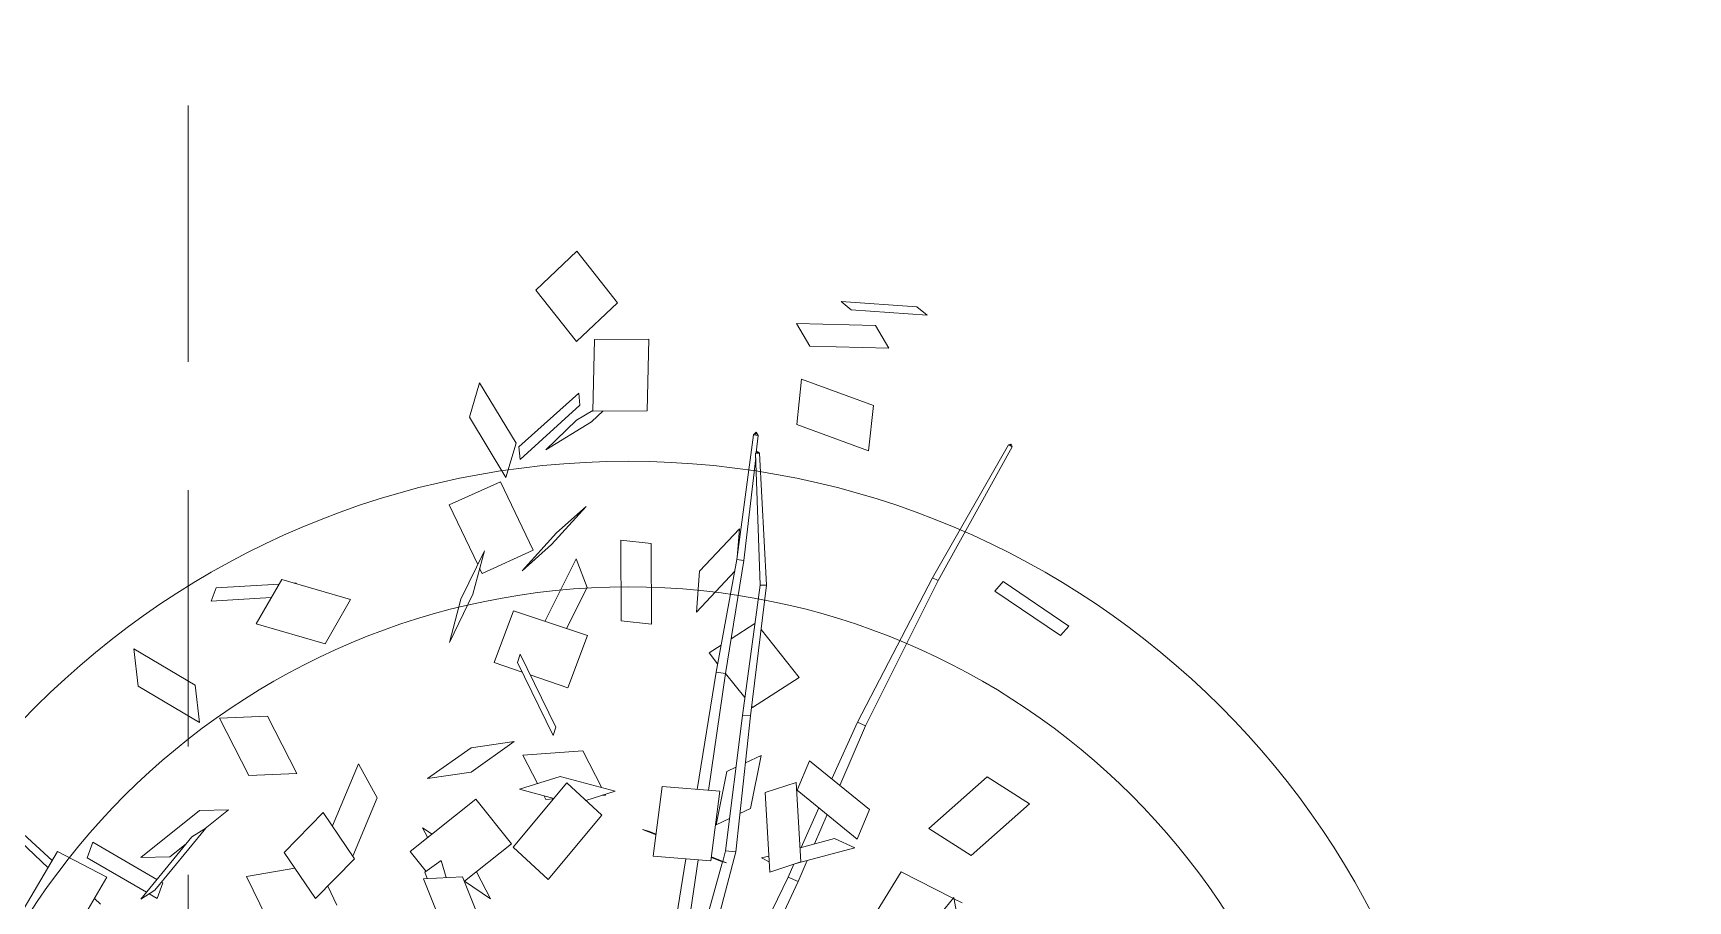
# Model space of a CAD drawing. Header units: centimetres. Extents: x 5488 to 20269, y -31398 to -19684.
# Drawn here: x 12017.65 to 12058.62, y -23766.87 to -23745.38 of the extents above; entities that cross this region are included whole.
import ezdxf

# ---------------------------------------------------------------- set-up
doc = ezdxf.new("R2010")
doc.units = ezdxf.units.CM
doc.linetypes.add('HIDDEN', pattern=[9.525, 6.35, -3.175])
for name, color, linetype, lineweight in [('xxx_Auto_FURNISHED-01', 252, 'Continuous', 0), ('xxx_Auto_Kaplama_Ahşap Tarama', 16, 'Continuous', 5), ('xxx_Auto_Tefris_Silik', 252, 'Continuous', 13), ('xxx_Auto_Tefris_Tefris', 32, 'Continuous', 15)]:
    doc.layers.add(name, color=color, linetype=linetype, lineweight=lineweight)
doc.layers.add('xxx_Auto_LANDSCAPE', color=7, linetype='Continuous', lineweight=0, true_color=0x496639)

# ---------------------------------------------------------------- blocks, each defined once
blk = doc.blocks.new('agac0001')
at = {"layer": 'xxx_Auto_LANDSCAPE', "linetype": 'Continuous'}
for points in [[(35.88, 34.16), (35.4, 33.55)], [(35.4, 33.55), (38.81, 30.12)], [(39.29, 30.73), (35.88, 34.16)], [(47.25, 32.78), (40.08, 26.85)], [(47.41, 32.57), (40.31, 26.53)], [(47.25, 32.78), (47.42, 32.73)], [(47.41, 32.57), (47.25, 32.78)], [(47.42, 32.73), (47.34, 32.66)], [(47.42, 32.73), (47.41, 32.57)], [(38.81, 30.12), (39.29, 30.73)], [(23.24, 25.72), (25.67, 29.8)], [(25.67, 29.8), (27.76, 27.56)], [(56.71, 28.64), (56.1, 29.15)], [(56.1, 29.15), (57.26, 24.67)], [(57.88, 24.16), (56.71, 28.64)], [(27.76, 27.56), (25.33, 23.49)], [(40.08, 26.85), (32.18, 20.85)], [(40.31, 26.53), (32.49, 20.41)], [(40.31, 26.53), (40.08, 26.85)], [(54.55, 26.49), (56.05, 25.95)], [(55.56, 21.78), (54.55, 26.49)], [(25.33, 23.49), (23.24, 25.72)], [(56.05, 25.95), (57.06, 21.24)], [(20.91, 24.21), (17.55, 24.18)], [(20.11, 23.26), (20.91, 24.21)], [(20.5, 24.65), (20.84, 24.21)], [(48.62, 24.13), (51.29, 24.93)], [(51.29, 24.93), (53.66, 20.92)], [(57.26, 24.67), (57.88, 24.16)], [(20.88, 24.16), (23.05, 21.35)], [(51, 20.13), (48.62, 24.13)], [(23.05, 21.35), (20.52, 19.07)], [(57.06, 21.24), (55.56, 21.78)], [(27.13, 20.16), (25.5, 19.09)], [(30.72, 17.11), (27.13, 20.16)], [(32.18, 20.85), (28.91, 18.65)], [(32.49, 20.41), (29.38, 18.25)], [(32.49, 20.41), (32.18, 20.85)], [(53.66, 20.92), (51, 20.13)], [(24.74, 15.46), (25, 18.85)], [(25, 18.85), (25.78, 17.73)], [(25.5, 19.09), (29.1, 16.04)], [(25.78, 17.73), (25.62, 15.57)], [(27.79, 17.15), (25.63, 15.65)], [(27.3, 17.56), (25.69, 16.48)], [(35.83, 17.43), (34.56, 14.3)], [(39.13, 15.69), (35.83, 17.43)], [(49.7, 17.58), (41.73, 16.51)], [(49.73, 17.32), (41.79, 16.13)], [(49.47, 17.29), (43.46, 15.44)], [(50.87, 17.41), (43.6, 15.03)], [(49.7, 17.58), (49.84, 17.46)], [(49.73, 17.32), (49.7, 17.58)], [(49.84, 17.46), (49.72, 17.44)], [(49.84, 17.46), (49.73, 17.32)], [(50.78, 17.69), (49.78, 17.38)], [(50.78, 17.69), (51, 17.6)], [(50.87, 17.41), (50.78, 17.69)], [(51, 17.6), (50.82, 17.55)], [(51, 17.6), (50.87, 17.41)], [(29.1, 16.04), (30.72, 17.11)], [(41.73, 16.51), (34.07, 14.09)], [(41.79, 16.13), (41.73, 16.51)], [(24.78, 15.86), (23.61, 15.08)], [(24.5, 13.49), (24.76, 15.46)], [(24.72, 15.17), (24.74, 15.46)], [(24.76, 15.46), (29.57, 16.07)], [(29.57, 16.07), (29.31, 14.1)], [(41.79, 16.13), (34.18, 13.6)], [(43.46, 15.44), (36.89, 13.06)], [(38.91, 13.79), (39.56, 15.38)], [(45.41, 15.52), (43.32, 12.65)], [(43.6, 15.03), (43.46, 15.44)], [(43.7, 15.07), (45.41, 15.52)], [(23.61, 15.08), (17.03, 10.36)], [(23.99, 14.52), (17.47, 9.72)], [(23.99, 14.52), (23.61, 15.08)], [(24.7, 15.01), (23.99, 14.52)], [(28.52, 13.04), (31.59, 14.28)], [(31.59, 14.28), (31.32, 13.26)], [(34.56, 14.3), (34.63, 14.27)], [(43.6, 15.03), (37.07, 12.51)], [(40.9, 12.01), (42.91, 14.77)], [(29.31, 14.1), (24.5, 13.49)], [(25.44, 13.14), (25.13, 13.57)], [(25.47, 13.61), (25.44, 13.14)], [(34.07, 14.09), (26.1, 11.68)], [(34.18, 13.6), (26.27, 11.08)], [(34.18, 13.6), (34.07, 14.09)], [(35.23, 13.95), (36.89, 13.07)], [(38.31, 12.31), (38.64, 13.12)], [(28.35, 12.36), (28.52, 13.04)], [(36.89, 13.06), (30.08, 10.73)], [(37.07, 12.51), (30.26, 10.06)], [(31.16, 12.63), (31.01, 12.04)], [(36.89, 13.07), (36.9, 13.06)], [(37.07, 12.51), (36.89, 13.06)], [(37.57, 12.7), (38.31, 12.31)], [(43.32, 12.65), (40.9, 12.01)], [(57.77, 12.22), (53.5, 11.32)], [(58.37, 8.96), (57.77, 12.22)], [(26.1, 11.68), (18.57, 8.12)], [(25.83, 10.08), (29.9, 11.4)], [(26.27, 11.08), (26.1, 11.68)], [(31.01, 12.04), (27.94, 10.8)], [(27.94, 10.8), (28.17, 11.68)], [(29.9, 11.4), (30.83, 8)], [(53.5, 11.32), (54.1, 8.06)], [(25.64, 10.77), (19.38, 7.69)], [(25.7, 10.65), (25.54, 11)], [(25.54, 11), (26.07, 10.17)], [(25.67, 10.79), (25.64, 10.77)], [(26.27, 11.08), (25.67, 10.79)], [(26.03, 10.15), (25.7, 10.65)], [(26.76, 6.69), (25.83, 10.08)], [(58.45, 7.86), (60.31, 10.75)], [(60.31, 10.75), (63.85, 8.91)], [(26.03, 9.33), (19.32, 7.02)], [(45.52, 10.07), (40.67, 9.18)], [(40.67, 9.18), (41.21, 7.41)], [(46.06, 8.3), (45.52, 10.07)], [(26.23, 8.61), (19.5, 6.18)], [(41.21, 7.41), (46.06, 8.3)], [(53.99, 8.68), (53.46, 7.86)], [(53.73, 6.99), (54.14, 8.07)], [(54.1, 8.06), (58.37, 8.96)], [(63.85, 8.91), (61.99, 6.01)], [(30.83, 8), (26.76, 6.69)], [(28.48, 6.34), (28, 7.09)], [(28.04, 7.11), (28.31, 6.68)], [(54.59, 7.35), (52.02, 3.17)], [(53.46, 7.86), (52.31, 4.81)], [(52.78, 3.23), (55.34, 7.42)], [(55.34, 7.42), (54.59, 7.35)], [(61.99, 6.01), (58.45, 7.86)], [(28.31, 6.68), (28.48, 6.34)], [(48.45, 6.59), (46.57, 4.1)], [(47.22, 4.53), (48.45, 6.59)], [(52.31, 4.81), (53.73, 6.99)], [(31.08, 5.13), (30.86, 3.27)], [(32.58, 2), (31.08, 5.13)], [(37.81, 3.47), (40.71, 5.22)], [(40.71, 5.22), (43.03, 1.08)], [(43.6, 5.74), (41.37, 4.05)], [(42.04, 2.84), (45.44, 5.4)], [(45.44, 5.4), (43.6, 5.74)], [(29.79, 4.06), (26.55, 0.13)], [(32.12, 2.33), (29.79, 4.06)], [(31.01, 4.51), (30.96, 4.52)], [(30.96, 4.52), (30.98, 4.31)], [(33.87, 3.65), (31.44, 4.38)], [(45.33, 2.05), (47.22, 4.53)], [(46.57, 4.1), (45.33, 2.05)], [(34.28, 0.02), (33.87, 3.65)], [(39, 1.36), (37.81, 3.47)], [(51.1, 2.12), (53.03, 3.11)], [(52.02, 3.17), (52.78, 3.23)], [(53.03, 3.11), (57.06, 1.59)], [(28.88, -1.6), (32.12, 2.33)], [(35.58, 2.31), (35.11, 2.05)], [(35.11, 2.05), (39.88, 0.73)], [(40.35, 0.99), (35.58, 2.31)], [(46.43, 2.93), (45.62, -0.39)], [(50.9, 1.74), (46.43, 2.93)], [(55.12, 0.61), (51.1, 2.12)], [(31.31, 1.36), (31.37, 0.89)], [(31.34, 1.39), (32.28, -0.56)], [(32.28, -0.56), (32.58, 2)], [(43.03, 1.08), (40.14, -0.67)], [(50.09, -1.58), (50.9, 1.74)], [(57.06, 1.59), (55.12, 0.61)], [(26.55, 0.13), (28.88, -1.6)], [(31.37, 0.89), (31.62, 0.82)], [(32.41, 0.58), (34.28, 0.02)], [(40.14, -0.67), (39.26, 0.9)], [(39.88, 0.73), (40.35, 0.99)], [(33.83, -3.28), (35.18, -0.35)], [(35.18, -0.35), (35.29, -3.01)], [(44.31, -1.95), (46.94, 0)], [(46.94, 0), (44.47, -1.17)], [(45.62, -0.39), (45.93, -0.48)], [(46.2, -0.55), (50.09, -1.58)], [(27.38, -4.9), (29.1, -1.67)], [(29.1, -1.67), (32.16, -3.3)], [(44.47, -1.17), (41.84, -3.12)], [(41.84, -3.12), (44.31, -1.95)], [(35.29, -3.01), (33.94, -5.95)], [(27.38, -4.89), (26.04, -3.53)], [(26.04, -3.53), (27.81, -4.08)], [(32.16, -3.3), (29.76, -7.81)], [(33.94, -5.95), (33.83, -3.28)], [(27.67, -4.96), (23.01, -4.04)], [(27.98, -7.32), (27.67, -4.96)], [(27.8, -5.95), (28.88, -6.06)], [(23.32, -6.4), (27.98, -7.32)], [(28.88, -6.06), (28.37, -7.16)], [(31.05, -6.81), (30.4, -6.61)], [(30.56, -6.31), (31.05, -6.81)], [(28.37, -7.16), (27.96, -7.11)], [(29.76, -7.81), (28.4, -7.09)], [(45.53, -8.55), (43.16, -10.58)], [(47.5, -12.45), (45.53, -8.55)], [(33.36, -9.19), (30.13, -11.3)], [(32.17, -12.18), (35.61, -9.93)], [(35.61, -9.93), (33.36, -9.19)], [(43.16, -10.58), (45.13, -14.48)], [(29.96, -11.23), (28.01, -14.01)], [(33.08, -12.58), (29.96, -11.23)], [(47.12, -11.63), (47.09, -11.65)], [(47.14, -11.74), (47.12, -11.63)], [(27.38, -12.8), (28.62, -13.14)], [(31.13, -15.36), (33.08, -12.58)], [(45.13, -14.48), (47.5, -12.45)], [(47.73, -16.48), (47.25, -12.66)], [(28.01, -14.01), (31.13, -15.36)], [(35.71, -13.72), (39.48, -14.83)], [(36.13, -16.63), (35.71, -13.72)], [(46.53, -13.28), (46.99, -16.92)], [(30.07, -14.9), (30.11, -17.9)], [(39.48, -14.83), (39.9, -17.74)], [(39.9, -17.74), (36.13, -16.63)], [(46.99, -16.92), (47.73, -16.48)], [(30.11, -17.9), (27.43, -17.16)], [(33.44, -19.84), (34.3, -18.23)], [(34.3, -18.23), (34.59, -19.96)], [(39.86, -18.99), (42.14, -18.82)], [(42.72, -22.25), (39.86, -18.99)], [(42.14, -18.82), (45, -22.08)], [(33.46, -19.79), (30.31, -23.53)], [(34.59, -19.96), (32.43, -24)], [(33.1, -20.73), (33.46, -19.79)], [(29.94, -24.47), (33.1, -20.73)], [(32.14, -22.27), (32.74, -21.15)], [(45, -22.08), (42.72, -22.25)], [(30.66, -22.98), (29.79, -23.49)], [(30.72, -23.04), (30.66, -22.98)], [(32.43, -24), (32.14, -22.27)], [(29.79, -23.49), (30.16, -23.92)], [(30.31, -23.53), (29.94, -24.47)], [(30.29, -24.06), (33.02, -27.22)], [(33.89, -26.7), (30.93, -23.3)], [(28.01, -29.41), (31.64, -26.26)], [(30.5, -27.25), (30.09, -26.94)], [(31.64, -26.26), (33.72, -28.93)], [(33.02, -27.22), (33.89, -26.7)], [(33.72, -28.93), (30.09, -32.08)], [(35.67, -31.71), (32.86, -29.67)], [(35.96, -31.39), (33.25, -29.34)]]:
    blk.add_lwpolyline(points, dxfattribs=at)
blk = doc.blocks.new('A$C7365360F')
at = {"layer": 'xxx_Auto_FURNISHED-01'}
for radius in [17.28, 14.688]:
    blk.add_circle((0.264, 0.108), radius, dxfattribs=at)
at = {"layer": 'xxx_Auto_LANDSCAPE', "xscale": 0.338688, "yscale": 0.338688, "zscale": 0.2074463999999999}
blk.add_blockref('agac0001', (0.079, 0.033), dxfattribs=at)

msp = doc.modelspace()

# ---------------------------------------------------------------- hatches: boundary and pattern name
at = {"layer": 'xxx_Auto_Kaplama_Ahşap Tarama'}
h = msp.add_hatch(dxfattribs=at)
h.set_pattern_fill('AR-CONC', color=256, scale=0.5)
h.set_pattern_definition([(50, (809.53, -3617.59), (91.09233, -7.96954), [9.525, -104.775]), (355, (809.53, -3617.59), (-17.6217, 95.52842), [7.62, -83.8203]), (100.45144, (817.12, -3618.255), (73.47062, 87.55888), [8.095, -89.04512]), (46.1842, (809.53, -3592.19), (135.5395, -21.02116), [14.2875, -157.1625]), (96.63556, (820.83, -3593.94), (118.70207, 123.71306), [12.1425, -133.5678]), (351.18415, (809.53, -3592.19), (118.70207, 123.71306), [11.43, -125.72987]), (21, (822.23, -3598.54), (75.8072, -51.1326), [9.525, -104.775]), (326, (822.23, -3598.54), (30.901, 92.09398), [7.62, -83.82]), (71.45144, (828.55, -3602.8), (106.7082, 40.96138), [8.095, -89.04497]), (37.5, (809.53, -3617.59), (1.5443, 42.27752), [0, -82.804, 0, -85.09, 0, -84.1375]), (7.5, (809.53, -3617.59), (33.40983, 50.09029), [0, -48.514, 0, -80.899, 0, -32.0675]), (327.5, (781.21, -3617.59), (67.795298, -2.864372), [0, -31.75, 0, -99.06, 0, -131.445]), (317.5, (768.51, -3617.59), (74.06459, 12.71325), [0, -41.275, 0, -65.786, 0, -93.345])])
edge = h.paths.add_edge_path()
edge.add_line((9312.934, -27555.319), (9330.626, -27555.319))
edge.add_arc((9330.626, -27548.319), 7, 270, 349.5592)
edge.add_arc((-12655703.852, 2009176.564), 12827763.879, 350.8642093147, 350.8644691226)
edge.add_line((9346.746, -27492.157), (9332.45, -27492.157))
edge.add_line((9332.45, -27492.157), (9332.449, -27061.102))
edge.add_line((9332.449, -27061.102), (9346.746, -27061.102))
edge.add_arc((-12660642.429, -2064524.007), 12832765.905, 9.1355309233, 9.1357906395)
edge.add_arc((9330.626, -27004.939), 7, 10.4408, 90)
edge.add_line((9330.626, -26997.939), (9312.934, -26997.939))
edge.add_arc((9312.934, -27004.939), 7, 90, 170.4864)
edge.add_arc((10864.464, -27276.629), 1582.138, 170.069442, 189.930558)
edge.add_arc((9312.934, -27548.319), 7, 189.5136, 270)

# ---------------------------------------------------------------- linework, layer by layer
at = {"layer": 'xxx_Auto_Tefris_Silik', "linetype": 'HIDDEN'}
msp.add_lwpolyline([(12021.486, -23137.572), (12021.486, -23959.01)], dxfattribs=at)

# ---------------------------------------------------------------- block references
at = {"layer": 'xxx_Auto_Tefris_Tefris', "xscale": -1.2, "yscale": 1.2, "rotation": 280.6128426569576}
msp.add_blockref('A$C7365360F', (12032.313, -23777.055), dxfattribs=at)

doc.saveas('drawing.dxf')
